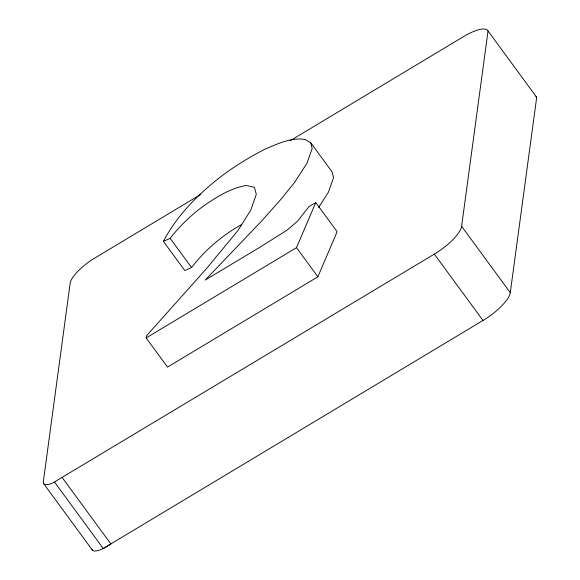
<?xml version="1.0" encoding="UTF-8"?>
<svg xmlns="http://www.w3.org/2000/svg" width="580" height="580" viewBox="0 0 580 580"><rect width="100%" height="100%" fill="white"/><g stroke="black" fill="none" stroke-linecap="round" stroke-linejoin="round"><path stroke-width="0.87" d="M163.379 241.352C177.052 215.463 197.983 194.227 221.045 176.523C234.907 165.996 249.792 156.955 265.27 149.031C277.842 143.775 291.066 137.272 305.08 139.454L310.844 142.912L312.156 148.596L306.98 163.168L294.814 182.113L281.206 198.976L261.739 220.922L205.233 280.053L260.435 246.906L287.013 230.173L297.482 221.277L308.981 206.625L315.767 202.558L337.132 231.703L317.883 276.805L167.533 367.082L146.167 337.937L146.443 335.885L206.596 268.489L237.778 230.731L250.749 210.177L256.28 194.38L254.431 187.268L246.232 185.484C230.267 188.167 216.478 197.164 203.333 206.125C190.893 215.347 179.619 226.077 170.186 238.38L163.379 241.352L184.752 270.505L191.56 267.532C205.117 249.965 222.321 235.212 241.744 224.511M200.854 194.358L94.605 258.158A27.767 8.584 -36.2 0 0 70.165 283.236L43.304 481.915A19.459 6.018 -36.2 0 0 52.744 482.988L434.333 254.098A30.457 9.418 -36.2 0 0 461.622 226.301L488.034 30.957A32.03 9.903 -36.2 0 0 463.753 36.489L290.036 140.802M54.578 482.132L103.24 548.499L482.988 320.464A30.457 9.418 -36.2 0 0 510.284 292.668L536.696 97.324L488.034 30.957M146.167 337.937L296.51 247.653L315.767 202.558M318.616 207.473L328.352 192.313L333.522 177.748L332.217 172.064L310.844 142.912M461.622 226.301L510.284 292.668M434.333 254.098L482.988 320.464M296.51 247.653L317.883 276.805M170.186 238.38L191.56 267.532M62.198 477.558L110.853 543.931A19.459 6.018 -36.2 0 1 103.675 548.296L101.406 549.354A19.459 6.018 -36.2 0 1 92.01 549.34M43.761 483.792L92.423 550.159M536.007 96.476A32.03 9.903 -36.2 0 1 536.696 97.324"/></g></svg>
